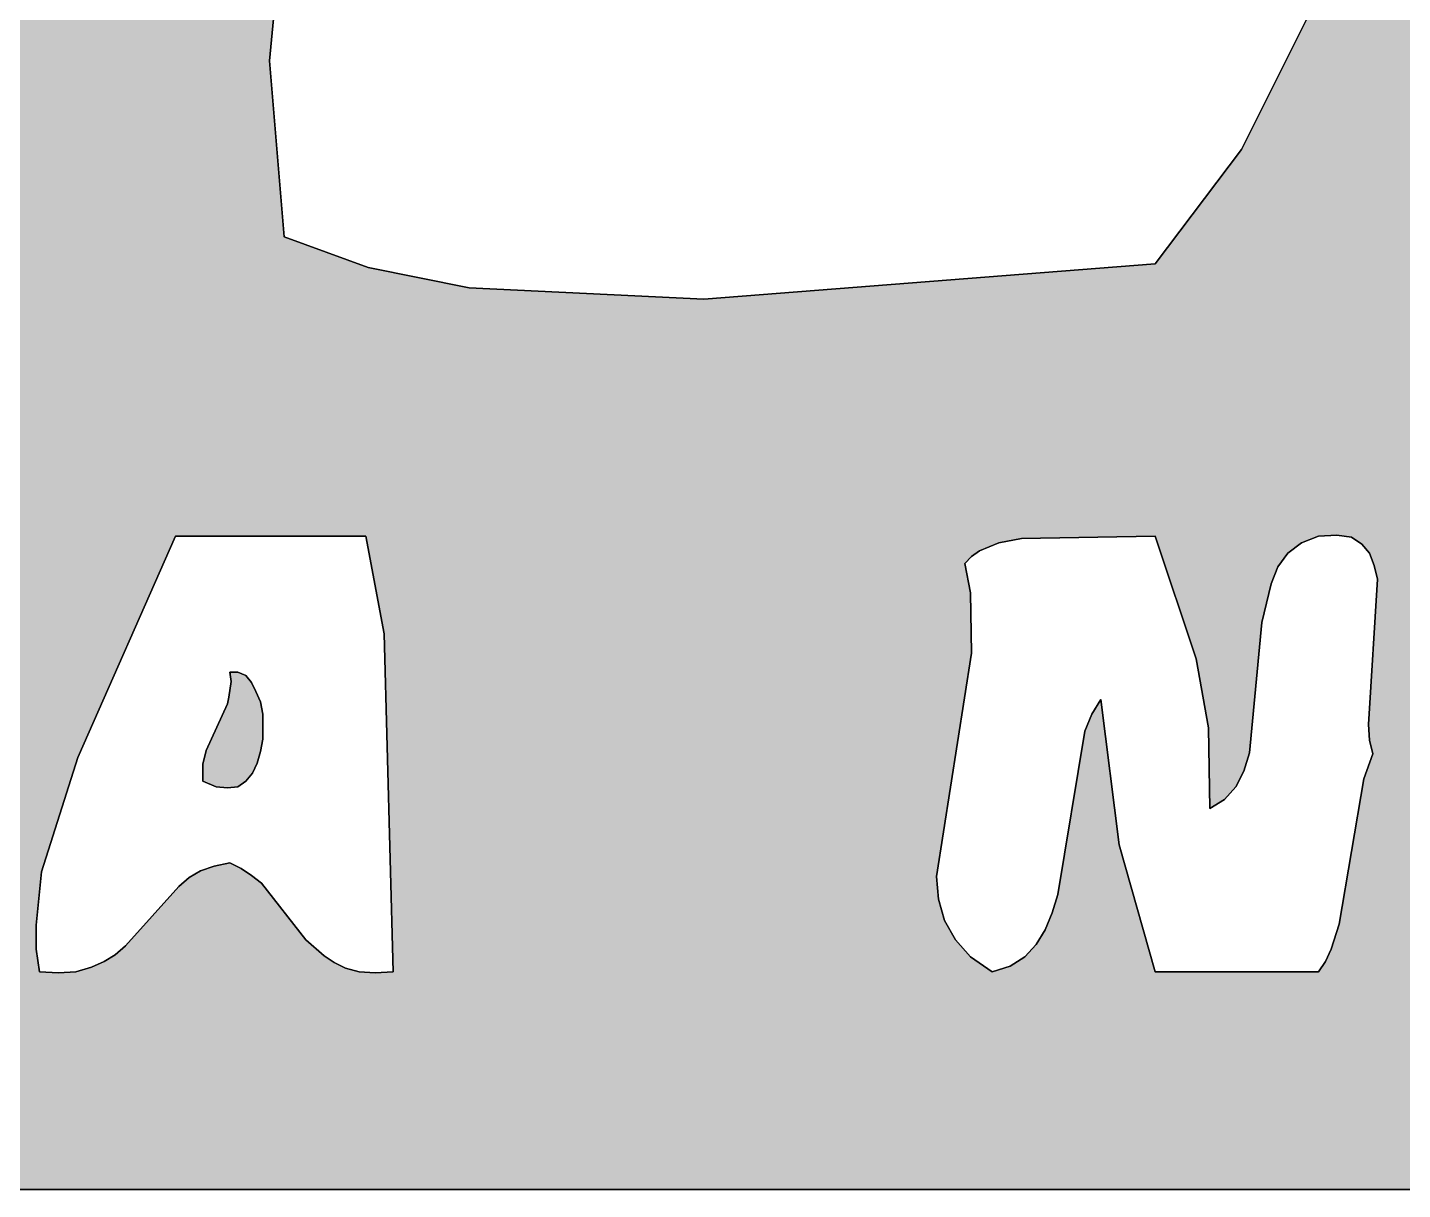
# Model space of a CAD drawing. Extents: x 15.2 to 16.8, y 8.5 to 9.48.
# Drawn here: x 15.9697 to 16.1381, y 8.5017 to 8.644 of the extents above; entities that cross this region are included whole.
import ezdxf

# ---------------------------------------------------------------- set-up
doc = ezdxf.new("R2010")
doc.units = 0
doc.layers.add('LAYER_1', color=7, linetype='CONTINUOUS')

# ---------------------------------------------------------------- blocks, each defined once
blk = doc.blocks.new('*U5')
at = {"layer": 'LAYER_1', "color": 2, "extrusion": (0, 0, -1)}
for points in [[(-15.99458, 8.56388), (-15.99445, 8.565), (-15.99458, 8.565)], [(-15.99458, 8.55088), (-15.99458, 8.565), (-15.99542, 8.55097)], [(-15.99542, 8.55097), (-15.99458, 8.565), (-15.99542, 8.565)], [(-15.99542, 8.55097), (-15.99542, 8.565), (-15.99639, 8.55166)], [(-15.99639, 8.55166), (-15.99542, 8.565), (-15.99639, 8.56459)], [(-15.99639, 8.55166), (-15.99639, 8.56459), (-15.99708, 8.55248)], [(-15.99708, 8.55248), (-15.99639, 8.56459), (-15.99708, 8.56375)], [(-15.99708, 8.55248), (-15.99708, 8.56375), (-15.99722, 8.55264)], [(-15.99722, 8.55264), (-15.99708, 8.56375), (-15.99722, 8.56348)], [(-15.99722, 8.55264), (-15.99722, 8.56348), (-15.99764, 8.55358)], [(-15.99764, 8.55358), (-15.99722, 8.56348), (-15.99764, 8.56264)], [(-15.9943, 8.55085), (-15.9943, 8.56194), (-15.99445, 8.55087)], [(-15.99445, 8.55087), (-15.99445, 8.56294), (-15.99458, 8.55088)], [(-15.99764, 8.55358), (-15.99764, 8.56264), (-15.99778, 8.55389)], [(-15.99778, 8.55389), (-15.99764, 8.56264), (-15.99778, 8.56233)], [(-15.99778, 8.55389), (-15.99778, 8.56233), (-15.9982, 8.55528)], [(-15.9982, 8.55528), (-15.99778, 8.56233), (-15.9982, 8.56139)], [(-15.99417, 8.55084), (-15.99417, 8.56112), (-15.9943, 8.55085)], [(-15.9982, 8.55528), (-15.9982, 8.56139), (-15.99847, 8.5568)], [(-15.99847, 8.5568), (-15.9982, 8.56139), (-15.99847, 8.55986)]]:
    blk.add_solid(points, dxfattribs=at)
at = {"layer": 'LAYER_1', "color": 2}
for points in [[(15.99458, 8.55088), (15.99445, 8.56294), (15.99458, 8.56388)], [(15.9943, 8.55085), (15.99417, 8.56112), (15.9943, 8.56194)], [(15.99445, 8.55087), (15.9943, 8.56194), (15.99445, 8.56294)], [(15.99417, 8.55084), (15.99278, 8.55811), (15.99417, 8.56112)], [(15.99278, 8.55097), (15.99153, 8.55542), (15.99278, 8.55811)], [(15.99278, 8.55097), (15.99278, 8.55811), (15.99417, 8.55084)], [(15.99153, 8.55149), (15.99111, 8.55375), (15.99153, 8.55542)], [(15.99153, 8.55149), (15.99153, 8.55542), (15.99278, 8.55097)], [(15.99111, 8.55166), (15.99111, 8.55375), (15.99153, 8.55149)]]:
    blk.add_solid(points, dxfattribs=at)
blk = doc.blocks.new('*U9')
at = {"layer": 'LAYER_1', "color": 2}
for points in [[(15.99931, 8.58167), (15.99833, 8.7505), (15.99931, 8.75379)], [(15.99833, 8.58167), (15.99708, 8.7463), (15.99833, 8.7505)], [(15.99708, 8.58167), (15.99584, 8.7421), (15.99708, 8.7463)], [(15.99584, 8.58167), (15.99556, 8.74117), (15.99584, 8.7421)], [(15.99556, 8.58167), (15.99445, 8.73743), (15.99556, 8.74117)], [(15.99445, 8.58167), (15.99389, 8.73556), (15.99445, 8.73743)], [(15.99389, 8.58167), (15.9925, 8.73253), (15.99389, 8.73556)], [(15.99209, 8.58167), (15.99181, 8.73103), (15.99209, 8.73163)], [(15.9925, 8.58167), (15.99209, 8.73163), (15.9925, 8.73253)], [(15.99181, 8.58167), (15.99083, 8.7289), (15.99181, 8.73103)], [(15.99083, 8.58167), (15.99028, 8.72769), (15.99083, 8.7289)], [(15.99028, 8.58167), (15.98945, 8.72589), (15.99028, 8.72769)], [(15.98945, 8.58167), (15.98819, 8.72316), (15.98945, 8.72589)], [(15.98819, 8.58167), (15.98778, 8.72226), (15.98819, 8.72316)], [(15.98778, 8.58167), (15.98652, 8.71954), (15.98778, 8.72226)], [(15.98652, 8.57882), (15.98583, 8.71803), (15.98652, 8.71954)], [(15.98583, 8.57725), (15.98444, 8.71501), (15.98583, 8.71803)], [(15.98444, 8.5741), (15.98167, 8.71361), (15.98444, 8.71501)], [(15.98153, 8.56749), (15.98041, 8.71298), (15.98153, 8.71354)], [(15.98167, 8.56781), (15.98153, 8.71354), (15.98167, 8.71361)], [(15.9775, 8.55836), (15.97583, 8.71128), (15.9775, 8.71176)], [(15.97861, 8.56088), (15.9775, 8.71176), (15.97861, 8.71208)], [(15.97903, 8.56183), (15.97861, 8.71208), (15.97903, 8.71229)], [(15.98041, 8.56497), (15.97903, 8.71229), (15.98041, 8.71298)], [(15.9707, 8.50167), (15.96861, 8.70979), (15.9707, 8.71002)], [(15.97111, 8.53793), (15.9707, 8.71002), (15.97111, 8.71006)], [(15.97139, 8.54055), (15.97111, 8.71006), (15.97139, 8.71009)], [(15.97181, 8.54188), (15.97139, 8.71009), (15.97181, 8.71014)], [(15.97209, 8.54276), (15.97181, 8.71014), (15.97209, 8.71022)], [(15.97236, 8.54362), (15.97209, 8.71022), (15.97236, 8.71029)], [(15.97278, 8.54494), (15.97236, 8.71029), (15.97278, 8.71041)], [(15.97319, 8.54625), (15.97278, 8.71041), (15.97319, 8.71053)], [(15.97333, 8.5467), (15.97319, 8.71053), (15.97333, 8.71057)], [(15.97347, 8.54713), (15.97333, 8.71057), (15.97347, 8.71061)], [(15.97556, 8.55372), (15.97347, 8.71061), (15.97556, 8.71121)], [(15.97583, 8.55458), (15.97556, 8.71121), (15.97583, 8.71128)], [(16.14111, 8.50167), (16.135, 8.67261), (16.14111, 8.70098)], [(16.135, 8.57639), (16.13459, 8.67072), (16.135, 8.67261)], [(16.13444, 8.57847), (16.13403, 8.66814), (16.13444, 8.67003)], [(16.13459, 8.57806), (16.13444, 8.67003), (16.13459, 8.67072)], [(16.13444, 8.57847), (16.13444, 8.67003), (16.13459, 8.57806)], [(16.13459, 8.57806), (16.13459, 8.67072), (16.135, 8.57639)], [(16.13403, 8.57959), (16.13388, 8.66745), (16.13403, 8.66814)], [(16.13403, 8.57959), (16.13403, 8.66814), (16.13444, 8.57847)], [(16.13388, 8.57976), (16.13333, 8.66487), (16.13388, 8.66745)], [(16.13388, 8.57976), (16.13388, 8.66745), (16.13403, 8.57959)], [(16.13333, 8.58038), (16.13306, 8.66361), (16.13333, 8.66487)], [(16.13333, 8.58038), (16.13333, 8.66487), (16.13388, 8.57976)], [(16.13306, 8.58069), (16.13181, 8.66013), (16.13306, 8.66361)], [(16.13306, 8.58069), (16.13306, 8.66361), (16.13333, 8.58038)], [(16.13181, 8.58153), (16.13028, 8.65586), (16.13181, 8.66013)], [(16.13181, 8.58153), (16.13181, 8.66013), (16.13306, 8.58069)], [(16.13028, 8.58176), (16.13, 8.6551), (16.13028, 8.65586)], [(16.13028, 8.58176), (16.13028, 8.65586), (16.13181, 8.58153)], [(16.13, 8.5818), (16.1293, 8.65313), (16.13, 8.6551)], [(16.13, 8.5818), (16.13, 8.6551), (16.13028, 8.58176)], [(16.1293, 8.58176), (16.12861, 8.6512), (16.1293, 8.65313)], [(16.12861, 8.58172), (16.12778, 8.64889), (16.12861, 8.6512)], [(16.12778, 8.58167), (16.12653, 8.64541), (16.12778, 8.64889)], [(16.12653, 8.58117), (16.12569, 8.64373), (16.12653, 8.64541)], [(16.12569, 8.58084), (16.12402, 8.6404), (16.12569, 8.64373)], [(16.12402, 8.57959), (16.12278, 8.63791), (16.12402, 8.6404)], [(16.12278, 8.57792), (16.12195, 8.63626), (16.12278, 8.63791)], [(16.12195, 8.57583), (16.12084, 8.63404), (16.12195, 8.63626)], [(16.12084, 8.57111), (16.1193, 8.63098), (16.12084, 8.63404)], [(16.1193, 8.55514), (16.11861, 8.6296), (16.1193, 8.63098)], [(16.11833, 8.55234), (16.11764, 8.62811), (16.11833, 8.62903)], [(16.11861, 8.55291), (16.11833, 8.62903), (16.11861, 8.6296)], [(16.11764, 8.55097), (16.11625, 8.62627), (16.11764, 8.62811)], [(16.11625, 8.54944), (16.11445, 8.62387), (16.11625, 8.62627)], [(16.11445, 8.54834), (16.11431, 8.62369), (16.11445, 8.62387)], [(16.11431, 8.5582), (16.11278, 8.62166), (16.11431, 8.62369)], [(16.11431, 8.5582), (16.11431, 8.62369), (16.11445, 8.54834)], [(16.11278, 8.56666), (16.10777, 8.615), (16.11278, 8.62166)], [(16.11278, 8.56666), (16.11278, 8.62166), (16.11431, 8.5582)], [(16.01111, 8.58167), (16.01111, 8.61469), (16.01139, 8.58013)], [(16.01139, 8.58013), (16.01139, 8.61458), (16.01222, 8.57569)], [(16.01222, 8.57569), (16.01222, 8.61442), (16.01291, 8.57197)], [(16.01291, 8.57197), (16.01291, 8.61428), (16.01333, 8.56972)], [(16.01333, 8.56972), (16.01333, 8.61419), (16.01444, 8.52833)], [(16.09139, 8.58139), (16.09001, 8.61362), (16.09139, 8.61373)], [(16.09181, 8.5814), (16.09139, 8.61373), (16.09181, 8.61376)], [(16.09319, 8.58142), (16.09181, 8.61376), (16.09319, 8.61387)], [(16.09431, 8.58144), (16.09319, 8.61387), (16.09431, 8.61395)], [(16.09513, 8.58146), (16.09431, 8.61395), (16.09513, 8.61402)], [(16.09584, 8.58147), (16.09513, 8.61402), (16.09584, 8.61407)], [(16.09916, 8.58152), (16.09584, 8.61407), (16.09916, 8.61433)], [(16.1, 8.58154), (16.09916, 8.61433), (16.1, 8.6144)], [(16.10111, 8.58155), (16.1, 8.6144), (16.10111, 8.61448)], [(16.10334, 8.58159), (16.10111, 8.61448), (16.10334, 8.61466)], [(16.10777, 8.58167), (16.10334, 8.61466), (16.10777, 8.615)], [(16.10777, 8.58167), (16.10777, 8.615), (16.11278, 8.56666)], [(16.07111, 8.50167), (16.06542, 8.6117), (16.07111, 8.61214)], [(16.08097, 8.50167), (16.07111, 8.61214), (16.08097, 8.61291)], [(16.08124, 8.54172), (16.08097, 8.61291), (16.08124, 8.61293)], [(16.08195, 8.54621), (16.08124, 8.61293), (16.08195, 8.61299)], [(16.08333, 8.55501), (16.08195, 8.61299), (16.08333, 8.6131)], [(16.08445, 8.56209), (16.08333, 8.6131), (16.08445, 8.61318)], [(16.08514, 8.57903), (16.08445, 8.61318), (16.08514, 8.61324)], [(16.08527, 8.57917), (16.08514, 8.61324), (16.08527, 8.61325)], [(16.08598, 8.57967), (16.08527, 8.61325), (16.08598, 8.6133)], [(16.08625, 8.57986), (16.08598, 8.6133), (16.08625, 8.61332)], [(16.08778, 8.5805), (16.08625, 8.61332), (16.08778, 8.61344)], [(16.08861, 8.58084), (16.08778, 8.61344), (16.08861, 8.61351)], [(16.09001, 8.58112), (16.08861, 8.61351), (16.09001, 8.61362)], [(16.05514, 8.50167), (16.0525, 8.61069), (16.05514, 8.6109)], [(16.05667, 8.50167), (16.05514, 8.6109), (16.05667, 8.61102)], [(16.05834, 8.50167), (16.05667, 8.61102), (16.05834, 8.61115)], [(16.06041, 8.50167), (16.05834, 8.61115), (16.06041, 8.61131)], [(16.06223, 8.50167), (16.06041, 8.61131), (16.06223, 8.61145)], [(16.06542, 8.50167), (16.06223, 8.61145), (16.06542, 8.6117)], [(16.135, 8.50167), (16.13459, 8.56988), (16.135, 8.57639)], [(16.13459, 8.50167), (16.13444, 8.5675), (16.13459, 8.56988)], [(16.13444, 8.555), (16.13403, 8.56099), (16.13444, 8.5675)], [(16.10111, 8.50167), (16.1, 8.55986), (16.10111, 8.56167)], [(16.1, 8.50167), (16.09916, 8.55778), (16.1, 8.55986)], [(16.13403, 8.55667), (16.13388, 8.55861), (16.13403, 8.56099)], [(16.13403, 8.55667), (16.13403, 8.56099), (16.13444, 8.555)], [(16.09916, 8.50167), (16.09584, 8.53777), (16.09916, 8.55778)], [(16.13444, 8.50167), (16.13403, 8.55388), (16.13444, 8.555)], [(16.13388, 8.50167), (16.13333, 8.55195), (16.13388, 8.55347)], [(16.13403, 8.50167), (16.13388, 8.55347), (16.13403, 8.55388)], [(16.13333, 8.50167), (16.13306, 8.55037), (16.13333, 8.55195)], [(16.13306, 8.50167), (16.13181, 8.5431), (16.13306, 8.55037)], [(16.13181, 8.50167), (16.13028, 8.53417), (16.13181, 8.5431)], [(15.9925, 8.50167), (15.99209, 8.54111), (15.9925, 8.54125)], [(15.99389, 8.50167), (15.9925, 8.54125), (15.99389, 8.54155)], [(15.99445, 8.50167), (15.99389, 8.54155), (15.99445, 8.54167)], [(15.98945, 8.50167), (15.98819, 8.53875), (15.98945, 8.53986)], [(15.99028, 8.50167), (15.98945, 8.53986), (15.99028, 8.54036)], [(15.99083, 8.50167), (15.99028, 8.54036), (15.99083, 8.54069)], [(15.99181, 8.50167), (15.99083, 8.54069), (15.99181, 8.54102)], [(15.99209, 8.50167), (15.99181, 8.54102), (15.99209, 8.54111)], [(15.98778, 8.50167), (15.98652, 8.5369), (15.98778, 8.53829)], [(15.98819, 8.50167), (15.98778, 8.53829), (15.98819, 8.53875)], [(15.98652, 8.50167), (15.98583, 8.53614), (15.98652, 8.5369)], [(16.09584, 8.50167), (16.09513, 8.53555), (16.09584, 8.53777)], [(15.98444, 8.50167), (15.98167, 8.53152), (15.98444, 8.53459)], [(15.98583, 8.50167), (15.98444, 8.53459), (15.98583, 8.53614)], [(16.09513, 8.50167), (16.09431, 8.53347), (16.09513, 8.53555)], [(16.09431, 8.50167), (16.09319, 8.53167), (16.09431, 8.53347)], [(16.13, 8.50167), (16.1293, 8.53111), (16.13, 8.53332)], [(16.13028, 8.50167), (16.13, 8.53332), (16.13028, 8.53417)], [(15.98153, 8.50167), (15.98041, 8.53042), (15.98153, 8.5314)], [(15.98167, 8.50167), (15.98153, 8.5314), (15.98167, 8.53152)], [(16.09319, 8.50167), (16.09181, 8.53014), (16.09319, 8.53167)], [(16.1293, 8.50167), (16.12861, 8.52958), (16.1293, 8.53111)], [(15.97903, 8.50167), (15.97861, 8.52939), (15.97903, 8.52958)], [(15.98041, 8.50167), (15.97903, 8.52958), (15.98041, 8.53042)], [(16.09139, 8.50167), (16.09001, 8.52903), (16.09139, 8.52988)], [(16.09181, 8.50167), (16.09139, 8.52988), (16.09181, 8.53014)], [(16.12861, 8.50167), (16.12778, 8.52833), (16.12861, 8.52958)], [(15.97556, 8.50167), (15.97347, 8.5282), (15.97556, 8.52833)], [(15.97583, 8.50167), (15.97556, 8.52833), (15.97583, 8.52841)], [(15.9775, 8.50167), (15.97583, 8.52841), (15.9775, 8.52889)], [(15.97861, 8.50167), (15.9775, 8.52889), (15.97861, 8.52939)], [(16.01291, 8.50167), (16.01222, 8.5282), (16.01291, 8.52824)], [(16.01333, 8.50167), (16.01291, 8.52824), (16.01333, 8.52827)], [(16.01444, 8.50167), (16.01333, 8.52827), (16.01444, 8.52833)], [(16.08861, 8.50167), (16.08778, 8.52833), (16.08861, 8.52859)], [(16.09001, 8.50167), (16.08861, 8.52859), (16.09001, 8.52903)]]:
    blk.add_solid(points, dxfattribs=at)
at = {"layer": 'LAYER_1', "color": 2, "extrusion": (0, 0, -1)}
for points in [[(-15.99931, 8.63987), (-15.99931, 8.75379), (-16.00111, 8.65898)], [(-15.99833, 8.58167), (-15.99833, 8.7505), (-15.99931, 8.58167)], [(-15.99708, 8.58167), (-15.99708, 8.7463), (-15.99833, 8.58167)], [(-15.99584, 8.58167), (-15.99584, 8.7421), (-15.99708, 8.58167)], [(-15.99556, 8.58167), (-15.99556, 8.74117), (-15.99584, 8.58167)], [(-15.99445, 8.58167), (-15.99445, 8.73743), (-15.99556, 8.58167)], [(-15.99389, 8.58167), (-15.99389, 8.73556), (-15.99445, 8.58167)], [(-15.99209, 8.58167), (-15.99209, 8.73163), (-15.9925, 8.58167)], [(-15.9925, 8.58167), (-15.9925, 8.73253), (-15.99389, 8.58167)], [(-15.99181, 8.58167), (-15.99181, 8.73103), (-15.99209, 8.58167)], [(-15.99083, 8.58167), (-15.99083, 8.7289), (-15.99181, 8.58167)], [(-15.99028, 8.58167), (-15.99028, 8.72769), (-15.99083, 8.58167)], [(-15.98945, 8.58167), (-15.98945, 8.72589), (-15.99028, 8.58167)], [(-15.98819, 8.58167), (-15.98819, 8.72316), (-15.98945, 8.58167)], [(-15.98778, 8.58167), (-15.98778, 8.72226), (-15.98819, 8.58167)], [(-15.98652, 8.57882), (-15.98652, 8.71954), (-15.98778, 8.58167)], [(-15.98583, 8.57725), (-15.98583, 8.71803), (-15.98652, 8.57882)], [(-15.98444, 8.5741), (-15.98444, 8.71501), (-15.98583, 8.57725)], [(-15.98153, 8.56749), (-15.98153, 8.71354), (-15.98167, 8.56781)], [(-15.98167, 8.56781), (-15.98167, 8.71361), (-15.98444, 8.5741)], [(-15.9775, 8.55836), (-15.9775, 8.71176), (-15.97861, 8.56088)], [(-15.97861, 8.56088), (-15.97861, 8.71208), (-15.97903, 8.56183)], [(-15.97903, 8.56183), (-15.97903, 8.71229), (-15.98041, 8.56497)], [(-15.98041, 8.56497), (-15.98041, 8.71298), (-15.98153, 8.56749)], [(-15.96861, 8.50167), (-15.96861, 8.70979), (-15.9707, 8.50167)], [(-15.9707, 8.53403), (-15.9707, 8.71002), (-15.97111, 8.53793)], [(-15.97111, 8.53793), (-15.97111, 8.71006), (-15.97139, 8.54055)], [(-15.97139, 8.54055), (-15.97139, 8.71009), (-15.97181, 8.54188)], [(-15.97181, 8.54188), (-15.97181, 8.71014), (-15.97209, 8.54276)], [(-15.97209, 8.54276), (-15.97209, 8.71022), (-15.97236, 8.54362)], [(-15.97236, 8.54362), (-15.97236, 8.71029), (-15.97278, 8.54494)], [(-15.97278, 8.54494), (-15.97278, 8.71041), (-15.97319, 8.54625)], [(-15.97319, 8.54625), (-15.97319, 8.71053), (-15.97333, 8.5467)], [(-15.97333, 8.5467), (-15.97333, 8.71057), (-15.97347, 8.54713)], [(-15.97347, 8.54713), (-15.97347, 8.71061), (-15.97556, 8.55372)], [(-15.97556, 8.55372), (-15.97556, 8.71121), (-15.97583, 8.55458)], [(-15.97583, 8.55458), (-15.97583, 8.71128), (-15.9775, 8.55836)], [(-16.135, 8.50167), (-16.135, 8.67261), (-16.14111, 8.50167)], [(-16.1293, 8.58176), (-16.1293, 8.65313), (-16.13, 8.5818)], [(-16.12861, 8.58172), (-16.12861, 8.6512), (-16.1293, 8.58176)], [(-16.12778, 8.58167), (-16.12778, 8.64889), (-16.12861, 8.58172)], [(-16.12653, 8.58117), (-16.12653, 8.64541), (-16.12778, 8.58167)], [(-16.12569, 8.58084), (-16.12569, 8.64373), (-16.12653, 8.58117)], [(-15.99931, 8.58167), (-15.99931, 8.63987), (-16.00111, 8.58167)], [(-16.00111, 8.58167), (-15.99931, 8.63987), (-16.00111, 8.61833)], [(-16.12402, 8.57959), (-16.12402, 8.6404), (-16.12569, 8.58084)], [(-16.12278, 8.57792), (-16.12278, 8.63791), (-16.12402, 8.57959)], [(-16.12195, 8.57583), (-16.12195, 8.63626), (-16.12278, 8.57792)], [(-16.12084, 8.57111), (-16.12084, 8.63404), (-16.12195, 8.57583)], [(-16.1193, 8.55514), (-16.1193, 8.63098), (-16.12084, 8.57111)], [(-16.11833, 8.55234), (-16.11833, 8.62903), (-16.11861, 8.55291)], [(-16.11861, 8.55291), (-16.11861, 8.6296), (-16.1193, 8.55514)], [(-16.11764, 8.55097), (-16.11764, 8.62811), (-16.11833, 8.55234)], [(-16.11625, 8.54944), (-16.11625, 8.62627), (-16.11764, 8.55097)], [(-16.11445, 8.54834), (-16.11445, 8.62387), (-16.11625, 8.54944)], [(-16.00111, 8.58167), (-16.00111, 8.61833), (-16.00222, 8.58167)], [(-16.00222, 8.58167), (-16.00111, 8.61833), (-16.00222, 8.61792)], [(-16.00222, 8.58167), (-16.00222, 8.61792), (-16.00236, 8.58167)], [(-16.00236, 8.58167), (-16.00222, 8.61792), (-16.00236, 8.61787)], [(-16.00236, 8.58167), (-16.00236, 8.61787), (-16.0032, 8.58167)], [(-16.0032, 8.58167), (-16.00236, 8.61787), (-16.0032, 8.61757)], [(-16.0032, 8.58167), (-16.0032, 8.61757), (-16.00374, 8.58167)], [(-16.00374, 8.58167), (-16.0032, 8.61757), (-16.00374, 8.61737)], [(-16.00374, 8.58167), (-16.00374, 8.61737), (-16.00528, 8.58167)], [(-16.00528, 8.58167), (-16.00374, 8.61737), (-16.00528, 8.61681)], [(-16.00528, 8.58167), (-16.00528, 8.61681), (-16.00541, 8.58167)], [(-16.00541, 8.58167), (-16.00528, 8.61681), (-16.00541, 8.61676)], [(-16.00541, 8.58167), (-16.00541, 8.61676), (-16.00597, 8.58167)], [(-16.00597, 8.58167), (-16.00541, 8.61676), (-16.00597, 8.61656)], [(-16.00597, 8.58167), (-16.00597, 8.61656), (-16.00708, 8.58167)], [(-16.00708, 8.58167), (-16.00597, 8.61656), (-16.00708, 8.61615)], [(-16.00708, 8.58167), (-16.00708, 8.61615), (-16.00722, 8.58167)], [(-16.00722, 8.58167), (-16.00708, 8.61615), (-16.00722, 8.6161)], [(-16.00722, 8.58167), (-16.00722, 8.6161), (-16.00764, 8.58167)], [(-16.00764, 8.58167), (-16.00722, 8.6161), (-16.00764, 8.61595)], [(-16.00764, 8.58167), (-16.00764, 8.61595), (-16.00777, 8.58167)], [(-16.00777, 8.58167), (-16.00764, 8.61595), (-16.00777, 8.6159)], [(-16.00777, 8.58167), (-16.00777, 8.6159), (-16.00792, 8.58167)], [(-16.00792, 8.58167), (-16.00777, 8.6159), (-16.00792, 8.61585)], [(-16.00792, 8.58167), (-16.00792, 8.61585), (-16.00848, 8.58167)], [(-16.00848, 8.58167), (-16.00792, 8.61585), (-16.00848, 8.61565)], [(-16.00848, 8.58167), (-16.00848, 8.61565), (-16.00861, 8.58167)], [(-16.00861, 8.58167), (-16.00848, 8.61565), (-16.00861, 8.6156)], [(-16.00861, 8.58167), (-16.00861, 8.6156), (-16.00875, 8.58167)], [(-16.00875, 8.58167), (-16.00861, 8.6156), (-16.00875, 8.61555)], [(-16.00875, 8.58167), (-16.00875, 8.61555), (-16.00917, 8.58167)], [(-16.00917, 8.58167), (-16.00875, 8.61555), (-16.00917, 8.61539)], [(-16.00917, 8.58167), (-16.00917, 8.61539), (-16.00944, 8.58167)], [(-16.00944, 8.58167), (-16.00917, 8.61539), (-16.00944, 8.61529)], [(-16.00944, 8.58167), (-16.00944, 8.61529), (-16.01028, 8.58167)], [(-16.01028, 8.58167), (-16.00944, 8.61529), (-16.01028, 8.61499)], [(-16.01028, 8.58167), (-16.01028, 8.61499), (-16.01111, 8.58167)], [(-16.01111, 8.58167), (-16.01028, 8.61499), (-16.01111, 8.61469)], [(-16.01139, 8.58013), (-16.01111, 8.61469), (-16.01139, 8.61458)], [(-16.01222, 8.57569), (-16.01139, 8.61458), (-16.01222, 8.61442)], [(-16.01291, 8.57197), (-16.01222, 8.61442), (-16.01291, 8.61428)], [(-16.01333, 8.56972), (-16.01291, 8.61428), (-16.01333, 8.61419)], [(-16.01444, 8.52833), (-16.01333, 8.61419), (-16.01444, 8.61397)], [(-16.01444, 8.50167), (-16.01444, 8.61397), (-16.0175, 8.50167)], [(-16.0175, 8.50167), (-16.01444, 8.61397), (-16.0175, 8.61335)], [(-16.09139, 8.58139), (-16.09139, 8.61373), (-16.09181, 8.5814)], [(-16.09181, 8.5814), (-16.09181, 8.61376), (-16.09319, 8.58142)], [(-16.09319, 8.58142), (-16.09319, 8.61387), (-16.09431, 8.58144)], [(-16.09431, 8.58144), (-16.09431, 8.61395), (-16.09513, 8.58146)], [(-16.09513, 8.58146), (-16.09513, 8.61402), (-16.09584, 8.58147)], [(-16.09584, 8.58147), (-16.09584, 8.61407), (-16.09916, 8.58152)], [(-16.09916, 8.58152), (-16.09916, 8.61433), (-16.1, 8.58154)], [(-16.1, 8.58154), (-16.1, 8.6144), (-16.10111, 8.58155)], [(-16.10111, 8.58155), (-16.10111, 8.61448), (-16.10334, 8.58159)], [(-16.10334, 8.58159), (-16.10334, 8.61466), (-16.10777, 8.58167)], [(-16.0175, 8.50167), (-16.0175, 8.61335), (-16.01763, 8.50167)], [(-16.01763, 8.50167), (-16.0175, 8.61335), (-16.01763, 8.61332)], [(-16.01763, 8.50167), (-16.01763, 8.61332), (-16.01778, 8.50167)], [(-16.01778, 8.50167), (-16.01763, 8.61332), (-16.01778, 8.61329)], [(-16.01778, 8.50167), (-16.01778, 8.61329), (-16.01819, 8.50167)], [(-16.01819, 8.50167), (-16.01778, 8.61329), (-16.01819, 8.61321)], [(-16.01819, 8.50167), (-16.01819, 8.61321), (-16.01903, 8.50167)], [(-16.01903, 8.50167), (-16.01819, 8.61321), (-16.01903, 8.61304)], [(-16.01903, 8.50167), (-16.01903, 8.61304), (-16.01972, 8.50167)], [(-16.01972, 8.50167), (-16.01903, 8.61304), (-16.01972, 8.6129)], [(-16.01972, 8.50167), (-16.01972, 8.6129), (-16.01986, 8.50167)], [(-16.01986, 8.50167), (-16.01972, 8.6129), (-16.01986, 8.61287)], [(-16.01986, 8.50167), (-16.01986, 8.61287), (-16.02056, 8.50167)], [(-16.02056, 8.50167), (-16.01986, 8.61287), (-16.02056, 8.61273)], [(-16.02056, 8.50167), (-16.02056, 8.61273), (-16.02097, 8.50167)], [(-16.02097, 8.50167), (-16.02056, 8.61273), (-16.02097, 8.61265)], [(-16.02097, 8.50167), (-16.02097, 8.61265), (-16.02153, 8.50167)], [(-16.02153, 8.50167), (-16.02097, 8.61265), (-16.02153, 8.61254)], [(-16.02153, 8.50167), (-16.02153, 8.61254), (-16.02222, 8.50167)], [(-16.02222, 8.50167), (-16.02153, 8.61254), (-16.02222, 8.6124)], [(-16.02222, 8.50167), (-16.02222, 8.6124), (-16.02319, 8.50167)], [(-16.02319, 8.50167), (-16.02222, 8.6124), (-16.02319, 8.6122)], [(-16.02319, 8.50167), (-16.02319, 8.6122), (-16.02375, 8.50167)], [(-16.02375, 8.50167), (-16.02319, 8.6122), (-16.02375, 8.61209)], [(-16.02375, 8.50167), (-16.02375, 8.61209), (-16.02403, 8.50167)], [(-16.02403, 8.50167), (-16.02375, 8.61209), (-16.02403, 8.61207)], [(-16.02403, 8.50167), (-16.02403, 8.61207), (-16.02444, 8.50167)], [(-16.02444, 8.50167), (-16.02403, 8.61207), (-16.02444, 8.61205)], [(-16.02444, 8.50167), (-16.02444, 8.61205), (-16.02695, 8.50167)], [(-16.02695, 8.50167), (-16.02444, 8.61205), (-16.02695, 8.61193)], [(-16.07111, 8.50167), (-16.07111, 8.61214), (-16.08097, 8.50167)], [(-16.08097, 8.54), (-16.08097, 8.61291), (-16.08124, 8.54172)], [(-16.08124, 8.54172), (-16.08124, 8.61293), (-16.08195, 8.54621)], [(-16.08195, 8.54621), (-16.08195, 8.61299), (-16.08333, 8.55501)], [(-16.08333, 8.55501), (-16.08333, 8.6131), (-16.08445, 8.56209)], [(-16.08445, 8.57833), (-16.08445, 8.61318), (-16.08514, 8.57903)], [(-16.08514, 8.57903), (-16.08514, 8.61324), (-16.08527, 8.57917)], [(-16.08527, 8.57917), (-16.08527, 8.61325), (-16.08598, 8.57967)], [(-16.08598, 8.57967), (-16.08598, 8.6133), (-16.08625, 8.57986)], [(-16.08625, 8.57986), (-16.08625, 8.61332), (-16.08778, 8.5805)], [(-16.08778, 8.5805), (-16.08778, 8.61344), (-16.08861, 8.58084)], [(-16.08861, 8.58084), (-16.08861, 8.61351), (-16.09001, 8.58112)], [(-16.09001, 8.58112), (-16.09001, 8.61362), (-16.09139, 8.58139)], [(-16.02695, 8.50167), (-16.02695, 8.61193), (-16.02736, 8.50167)], [(-16.02736, 8.50167), (-16.02695, 8.61193), (-16.02736, 8.61191)], [(-16.02736, 8.50167), (-16.02736, 8.61191), (-16.03056, 8.50167)], [(-16.03056, 8.50167), (-16.02736, 8.61191), (-16.03056, 8.61176)], [(-16.03056, 8.50167), (-16.03056, 8.61176), (-16.03167, 8.50167)], [(-16.03167, 8.50167), (-16.03056, 8.61176), (-16.03167, 8.6117)], [(-16.03167, 8.50167), (-16.03167, 8.6117), (-16.03263, 8.50167)], [(-16.03263, 8.50167), (-16.03167, 8.6117), (-16.03263, 8.61166)], [(-16.03263, 8.50167), (-16.03263, 8.61166), (-16.03347, 8.50167)], [(-16.03347, 8.50167), (-16.03263, 8.61166), (-16.03347, 8.61162)], [(-16.03347, 8.50167), (-16.03347, 8.61162), (-16.03417, 8.50167)], [(-16.03417, 8.50167), (-16.03347, 8.61162), (-16.03417, 8.61158)], [(-16.03417, 8.50167), (-16.03417, 8.61158), (-16.03445, 8.50167)], [(-16.03445, 8.50167), (-16.03417, 8.61158), (-16.03445, 8.61157)], [(-16.03445, 8.50167), (-16.03445, 8.61157), (-16.04514, 8.50167)], [(-16.04514, 8.50167), (-16.03445, 8.61157), (-16.04514, 8.61105)], [(-16.04514, 8.50167), (-16.04514, 8.61105), (-16.04792, 8.50167)], [(-16.04792, 8.50167), (-16.04514, 8.61105), (-16.04792, 8.61091)], [(-16.04792, 8.50167), (-16.04792, 8.61091), (-16.05042, 8.50167)], [(-16.05042, 8.50167), (-16.04792, 8.61091), (-16.05042, 8.61079)], [(-16.05042, 8.50167), (-16.05042, 8.61079), (-16.05222, 8.50167)], [(-16.05222, 8.50167), (-16.05042, 8.61079), (-16.05222, 8.6107)], [(-16.05222, 8.50167), (-16.05222, 8.6107), (-16.0525, 8.50167)], [(-16.0525, 8.50167), (-16.05222, 8.6107), (-16.0525, 8.61069)], [(-16.0525, 8.50167), (-16.0525, 8.61069), (-16.05514, 8.50167)], [(-16.05514, 8.50167), (-16.05514, 8.6109), (-16.05667, 8.50167)], [(-16.05667, 8.50167), (-16.05667, 8.61102), (-16.05834, 8.50167)], [(-16.05834, 8.50167), (-16.05834, 8.61115), (-16.06041, 8.50167)], [(-16.06041, 8.50167), (-16.06041, 8.61131), (-16.06223, 8.50167)], [(-16.06223, 8.50167), (-16.06223, 8.61145), (-16.06542, 8.50167)], [(-16.06542, 8.50167), (-16.06542, 8.6117), (-16.07111, 8.50167)], [(-16.08445, 8.56209), (-16.08445, 8.57833), (-16.08514, 8.56649)], [(-16.08514, 8.56649), (-16.08445, 8.57833), (-16.08514, 8.57472)], [(-16.08514, 8.56649), (-16.08514, 8.57472), (-16.08527, 8.56736)], [(-16.13459, 8.50167), (-16.13459, 8.56988), (-16.135, 8.50167)], [(-16.13444, 8.50167), (-16.13444, 8.5675), (-16.13459, 8.50167)], [(-16.10111, 8.50167), (-16.10111, 8.56167), (-16.10334, 8.50167)], [(-16.10334, 8.50167), (-16.10111, 8.56167), (-16.10334, 8.54389)], [(-16.1, 8.50167), (-16.1, 8.55986), (-16.10111, 8.50167)], [(-16.09916, 8.50167), (-16.09916, 8.55778), (-16.1, 8.50167)], [(-16.13388, 8.50167), (-16.13388, 8.55347), (-16.13403, 8.50167)], [(-16.13403, 8.50167), (-16.13403, 8.55388), (-16.13444, 8.50167)], [(-16.13333, 8.50167), (-16.13333, 8.55195), (-16.13388, 8.50167)], [(-16.13306, 8.50167), (-16.13306, 8.55037), (-16.13333, 8.50167)], [(-16.10334, 8.50167), (-16.10334, 8.54389), (-16.10777, 8.50167)], [(-16.10777, 8.50167), (-16.10334, 8.54389), (-16.10777, 8.52833)], [(-16.13181, 8.50167), (-16.13181, 8.5431), (-16.13306, 8.50167)], [(-15.9925, 8.50167), (-15.9925, 8.54125), (-15.99389, 8.50167)], [(-15.99389, 8.50167), (-15.99389, 8.54155), (-15.99445, 8.50167)], [(-15.99445, 8.50167), (-15.99445, 8.54167), (-15.99556, 8.50167)], [(-15.99556, 8.50167), (-15.99445, 8.54167), (-15.99556, 8.54111)], [(-15.98945, 8.50167), (-15.98945, 8.53986), (-15.99028, 8.50167)], [(-15.99028, 8.50167), (-15.99028, 8.54036), (-15.99083, 8.50167)], [(-15.99083, 8.50167), (-15.99083, 8.54069), (-15.99181, 8.50167)], [(-15.99181, 8.50167), (-15.99181, 8.54102), (-15.99209, 8.50167)], [(-15.99209, 8.50167), (-15.99209, 8.54111), (-15.9925, 8.50167)], [(-15.99556, 8.50167), (-15.99556, 8.54111), (-15.99584, 8.50167)], [(-15.99584, 8.50167), (-15.99556, 8.54111), (-15.99584, 8.54097)], [(-15.99584, 8.50167), (-15.99584, 8.54097), (-15.99708, 8.50167)], [(-15.99708, 8.50167), (-15.99584, 8.54097), (-15.99708, 8.54013)], [(-15.99708, 8.50167), (-15.99708, 8.54013), (-15.99833, 8.50167)], [(-15.99833, 8.50167), (-15.99708, 8.54013), (-15.99833, 8.53917)], [(-16.08097, 8.50167), (-16.08097, 8.54), (-16.08124, 8.50167)], [(-16.08124, 8.50167), (-16.08097, 8.54), (-16.08124, 8.53722)], [(-15.98778, 8.50167), (-15.98778, 8.53829), (-15.98819, 8.50167)], [(-15.98819, 8.50167), (-15.98819, 8.53875), (-15.98945, 8.50167)], [(-15.99833, 8.50167), (-15.99833, 8.53917), (-15.99931, 8.50167)], [(-15.99931, 8.50167), (-15.99833, 8.53917), (-15.99931, 8.53792)], [(-15.99931, 8.50167), (-15.99931, 8.53792), (-16.00111, 8.50167)], [(-16.00111, 8.50167), (-15.99931, 8.53792), (-16.00111, 8.5356)], [(-15.98652, 8.50167), (-15.98652, 8.5369), (-15.98778, 8.50167)], [(-16.08124, 8.50167), (-16.08124, 8.53722), (-16.08195, 8.50167)], [(-16.08195, 8.50167), (-16.08124, 8.53722), (-16.08195, 8.53459)], [(-16.09584, 8.50167), (-16.09584, 8.53777), (-16.09916, 8.50167)], [(-15.98444, 8.50167), (-15.98444, 8.53459), (-15.98583, 8.50167)], [(-15.98583, 8.50167), (-15.98583, 8.53614), (-15.98652, 8.50167)], [(-16.00111, 8.50167), (-16.00111, 8.5356), (-16.00222, 8.50167)], [(-16.00222, 8.50167), (-16.00111, 8.5356), (-16.00222, 8.53418)], [(-16.08195, 8.50167), (-16.08195, 8.53459), (-16.08333, 8.50167)], [(-16.08333, 8.50167), (-16.08195, 8.53459), (-16.08333, 8.53223)], [(-16.09513, 8.50167), (-16.09513, 8.53555), (-16.09584, 8.50167)], [(-16.00222, 8.50167), (-16.00222, 8.53418), (-16.00236, 8.50167)], [(-16.00236, 8.50167), (-16.00222, 8.53418), (-16.00236, 8.534)], [(-16.00236, 8.50167), (-16.00236, 8.534), (-16.0032, 8.50167)], [(-16.0032, 8.50167), (-16.00236, 8.534), (-16.0032, 8.53292)], [(-16.0032, 8.50167), (-16.0032, 8.53292), (-16.00374, 8.50167)], [(-16.00374, 8.50167), (-16.0032, 8.53292), (-16.00374, 8.53223)], [(-16.09431, 8.50167), (-16.09431, 8.53347), (-16.09513, 8.50167)], [(-16.13, 8.50167), (-16.13, 8.53332), (-16.13028, 8.50167)], [(-16.13028, 8.50167), (-16.13028, 8.53417), (-16.13181, 8.50167)], [(-15.9707, 8.50167), (-15.9707, 8.53111), (-15.97111, 8.50167)], [(-15.97111, 8.50167), (-15.9707, 8.53111), (-15.97111, 8.52833)], [(-15.98153, 8.50167), (-15.98153, 8.5314), (-15.98167, 8.50167)], [(-15.98167, 8.50167), (-15.98167, 8.53152), (-15.98444, 8.50167)], [(-16.00374, 8.50167), (-16.00374, 8.53223), (-16.00528, 8.50167)], [(-16.00528, 8.50167), (-16.00374, 8.53223), (-16.00528, 8.53088)], [(-16.08333, 8.50167), (-16.08333, 8.53223), (-16.08445, 8.50167)], [(-16.08445, 8.50167), (-16.08333, 8.53223), (-16.08445, 8.53094)], [(-16.09319, 8.50167), (-16.09319, 8.53167), (-16.09431, 8.50167)], [(-16.1293, 8.50167), (-16.1293, 8.53111), (-16.13, 8.50167)], [(-15.97903, 8.50167), (-15.97903, 8.52958), (-15.98041, 8.50167)], [(-15.98041, 8.50167), (-15.98041, 8.53042), (-15.98153, 8.50167)], [(-16.00528, 8.50167), (-16.00528, 8.53088), (-16.00541, 8.50167)], [(-16.00541, 8.50167), (-16.00528, 8.53088), (-16.00541, 8.53076)], [(-16.00541, 8.50167), (-16.00541, 8.53076), (-16.00597, 8.50167)], [(-16.00597, 8.50167), (-16.00541, 8.53076), (-16.00597, 8.53027)], [(-16.00597, 8.50167), (-16.00597, 8.53027), (-16.00708, 8.50167)], [(-16.00708, 8.50167), (-16.00597, 8.53027), (-16.00708, 8.52954)], [(-16.00708, 8.50167), (-16.00708, 8.52954), (-16.00722, 8.50167)], [(-16.00722, 8.50167), (-16.00708, 8.52954), (-16.00722, 8.52945)], [(-16.00722, 8.50167), (-16.00722, 8.52945), (-16.00764, 8.50167)], [(-16.00764, 8.50167), (-16.00722, 8.52945), (-16.00764, 8.52924)], [(-16.08445, 8.50167), (-16.08445, 8.53094), (-16.08514, 8.50167)], [(-16.08514, 8.50167), (-16.08445, 8.53094), (-16.08514, 8.53014)], [(-16.08514, 8.50167), (-16.08514, 8.53014), (-16.08527, 8.50167)], [(-16.08527, 8.50167), (-16.08514, 8.53014), (-16.08527, 8.53005)], [(-16.08527, 8.50167), (-16.08527, 8.53005), (-16.08598, 8.50167)], [(-16.08598, 8.50167), (-16.08527, 8.53005), (-16.08598, 8.52956)], [(-16.08598, 8.50167), (-16.08598, 8.52956), (-16.08625, 8.50167)], [(-16.08625, 8.50167), (-16.08598, 8.52956), (-16.08625, 8.52938)], [(-16.09139, 8.50167), (-16.09139, 8.52988), (-16.09181, 8.50167)], [(-16.09181, 8.50167), (-16.09181, 8.53014), (-16.09319, 8.50167)], [(-16.12861, 8.50167), (-16.12861, 8.52958), (-16.1293, 8.50167)], [(-15.97111, 8.50167), (-15.97111, 8.52833), (-15.97139, 8.50167)], [(-15.97139, 8.50167), (-15.97111, 8.52833), (-15.97139, 8.52832)], [(-15.97139, 8.50167), (-15.97139, 8.52832), (-15.97181, 8.50167)], [(-15.97181, 8.50167), (-15.97139, 8.52832), (-15.97181, 8.52829)], [(-15.97181, 8.50167), (-15.97181, 8.52829), (-15.97209, 8.50167)], [(-15.97209, 8.50167), (-15.97181, 8.52829), (-15.97209, 8.52828)], [(-15.97209, 8.50167), (-15.97209, 8.52828), (-15.97236, 8.50167)], [(-15.97236, 8.50167), (-15.97209, 8.52828), (-15.97236, 8.52826)], [(-15.97236, 8.50167), (-15.97236, 8.52826), (-15.97278, 8.50167)], [(-15.97278, 8.50167), (-15.97236, 8.52826), (-15.97278, 8.52824)], [(-15.97278, 8.50167), (-15.97278, 8.52824), (-15.97319, 8.50167)], [(-15.97319, 8.50167), (-15.97278, 8.52824), (-15.97319, 8.52821)], [(-15.97319, 8.50167), (-15.97319, 8.52821), (-15.97333, 8.50167)], [(-15.97333, 8.50167), (-15.97319, 8.52821), (-15.97333, 8.52821)], [(-15.97333, 8.50167), (-15.97333, 8.52821), (-15.97347, 8.50167)], [(-15.97347, 8.50167), (-15.97333, 8.52821), (-15.97347, 8.5282)], [(-15.97347, 8.50167), (-15.97347, 8.5282), (-15.97556, 8.50167)], [(-15.97556, 8.50167), (-15.97556, 8.52833), (-15.97583, 8.50167)], [(-15.97583, 8.50167), (-15.97583, 8.52841), (-15.9775, 8.50167)], [(-15.9775, 8.50167), (-15.9775, 8.52889), (-15.97861, 8.50167)], [(-15.97861, 8.50167), (-15.97861, 8.52939), (-15.97903, 8.50167)], [(-16.00764, 8.50167), (-16.00764, 8.52924), (-16.00777, 8.50167)], [(-16.00777, 8.50167), (-16.00764, 8.52924), (-16.00777, 8.52917)], [(-16.00777, 8.50167), (-16.00777, 8.52917), (-16.00792, 8.50167)], [(-16.00792, 8.50167), (-16.00777, 8.52917), (-16.00792, 8.5291)], [(-16.00792, 8.50167), (-16.00792, 8.5291), (-16.00848, 8.50167)], [(-16.00848, 8.50167), (-16.00792, 8.5291), (-16.00848, 8.52882)], [(-16.00848, 8.50167), (-16.00848, 8.52882), (-16.00861, 8.50167)], [(-16.00861, 8.50167), (-16.00848, 8.52882), (-16.00861, 8.52875)], [(-16.00861, 8.50167), (-16.00861, 8.52875), (-16.00875, 8.50167)], [(-16.00875, 8.50167), (-16.00861, 8.52875), (-16.00875, 8.52872)], [(-16.00875, 8.50167), (-16.00875, 8.52872), (-16.00917, 8.50167)], [(-16.00917, 8.50167), (-16.00875, 8.52872), (-16.00917, 8.52861)], [(-16.00917, 8.50167), (-16.00917, 8.52861), (-16.00944, 8.50167)], [(-16.00944, 8.50167), (-16.00917, 8.52861), (-16.00944, 8.52855)], [(-16.00944, 8.50167), (-16.00944, 8.52855), (-16.01028, 8.50167)], [(-16.01028, 8.50167), (-16.00944, 8.52855), (-16.01028, 8.52833)], [(-16.01028, 8.50167), (-16.01028, 8.52833), (-16.01111, 8.50167)], [(-16.01111, 8.50167), (-16.01028, 8.52833), (-16.01111, 8.52828)], [(-16.01111, 8.50167), (-16.01111, 8.52828), (-16.01139, 8.50167)], [(-16.01139, 8.50167), (-16.01111, 8.52828), (-16.01139, 8.52826)], [(-16.01139, 8.50167), (-16.01139, 8.52826), (-16.01222, 8.50167)], [(-16.01222, 8.50167), (-16.01139, 8.52826), (-16.01222, 8.5282)], [(-16.01222, 8.50167), (-16.01222, 8.5282), (-16.01291, 8.50167)], [(-16.01291, 8.50167), (-16.01291, 8.52824), (-16.01333, 8.50167)], [(-16.01333, 8.50167), (-16.01333, 8.52827), (-16.01444, 8.50167)], [(-16.08625, 8.50167), (-16.08625, 8.52938), (-16.08778, 8.50167)], [(-16.08778, 8.50167), (-16.08625, 8.52938), (-16.08778, 8.52833)], [(-16.08778, 8.50167), (-16.08778, 8.52833), (-16.08861, 8.50167)], [(-16.08861, 8.50167), (-16.08861, 8.52859), (-16.09001, 8.50167)], [(-16.09001, 8.50167), (-16.09001, 8.52903), (-16.09139, 8.50167)], [(-16.10777, 8.50167), (-16.10777, 8.52833), (-16.11278, 8.50167)], [(-16.11278, 8.50167), (-16.10777, 8.52833), (-16.11278, 8.52833)], [(-16.11278, 8.50167), (-16.11278, 8.52833), (-16.11431, 8.50167)], [(-16.11431, 8.50167), (-16.11278, 8.52833), (-16.11431, 8.52833)], [(-16.11431, 8.50167), (-16.11431, 8.52833), (-16.11445, 8.50167)], [(-16.11445, 8.50167), (-16.11431, 8.52833), (-16.11445, 8.52833)], [(-16.11445, 8.50167), (-16.11445, 8.52833), (-16.11625, 8.50167)], [(-16.11625, 8.50167), (-16.11445, 8.52833), (-16.11625, 8.52833)], [(-16.11625, 8.50167), (-16.11625, 8.52833), (-16.11764, 8.50167)], [(-16.11764, 8.50167), (-16.11625, 8.52833), (-16.11764, 8.52833)], [(-16.11764, 8.50167), (-16.11764, 8.52833), (-16.11833, 8.50167)], [(-16.11833, 8.50167), (-16.11764, 8.52833), (-16.11833, 8.52833)], [(-16.11833, 8.50167), (-16.11833, 8.52833), (-16.11861, 8.50167)], [(-16.11861, 8.50167), (-16.11833, 8.52833), (-16.11861, 8.52833)], [(-16.11861, 8.50167), (-16.11861, 8.52833), (-16.1193, 8.50167)], [(-16.1193, 8.50167), (-16.11861, 8.52833), (-16.1193, 8.52833)], [(-16.1193, 8.50167), (-16.1193, 8.52833), (-16.12084, 8.50167)], [(-16.12084, 8.50167), (-16.1193, 8.52833), (-16.12084, 8.52833)], [(-16.12084, 8.50167), (-16.12084, 8.52833), (-16.12195, 8.50167)], [(-16.12195, 8.50167), (-16.12084, 8.52833), (-16.12195, 8.52833)], [(-16.12195, 8.50167), (-16.12195, 8.52833), (-16.12278, 8.50167)], [(-16.12278, 8.50167), (-16.12195, 8.52833), (-16.12278, 8.52833)], [(-16.12278, 8.50167), (-16.12278, 8.52833), (-16.12402, 8.50167)], [(-16.12402, 8.50167), (-16.12278, 8.52833), (-16.12402, 8.52833)], [(-16.12402, 8.50167), (-16.12402, 8.52833), (-16.12569, 8.50167)], [(-16.12569, 8.50167), (-16.12402, 8.52833), (-16.12569, 8.52833)], [(-16.12569, 8.50167), (-16.12569, 8.52833), (-16.12653, 8.50167)], [(-16.12653, 8.50167), (-16.12569, 8.52833), (-16.12653, 8.52833)], [(-16.12653, 8.50167), (-16.12653, 8.52833), (-16.12778, 8.50167)], [(-16.12778, 8.50167), (-16.12653, 8.52833), (-16.12778, 8.52833)], [(-16.12778, 8.50167), (-16.12778, 8.52833), (-16.12861, 8.50167)]]:
    blk.add_solid(points, dxfattribs=at)
blk = doc.blocks.new('BLOCK_3')
at = {"layer": 'LAYER_1'}
for points in [[(16.38515, 8.50167), (15.51847, 8.50167)], [(16.0032, 8.68111), (16.05222, 8.89639), (16.06041, 8.91195), (16.06542, 8.91889), (16.07111, 8.92499), (16.15361, 8.93556), (16.16625, 8.93445), (16.17778, 8.93167), (16.17986, 8.9093), (16.17681, 8.86652), (16.13306, 8.66361), (16.12653, 8.64541), (16.11833, 8.62903), (16.10777, 8.615), (16.0525, 8.61069), (16.02375, 8.61209), (16.01139, 8.61458), (16.00111, 8.61833), (15.99931, 8.63987), (16.0032, 8.68111)], [(16.15361, 8.93556), (16.07111, 8.92499), (16.06542, 8.91889), (16.06041, 8.91195), (16.05222, 8.89639), (16.0032, 8.68111), (15.99931, 8.63987), (16.00111, 8.61833), (16.01139, 8.61458), (16.02375, 8.61209), (16.0525, 8.61069), (16.10777, 8.615), (16.11833, 8.62903), (16.12653, 8.64541), (16.13306, 8.66361), (16.17681, 8.86652), (16.17986, 8.9093), (16.17778, 8.93167), (16.16625, 8.93445), (16.15361, 8.93556)], [(15.97111, 8.52833), (15.9707, 8.53111), (15.9707, 8.53403), (15.97139, 8.54055), (15.97583, 8.55458), (15.98778, 8.58167), (16.01111, 8.58167), (16.01333, 8.56972), (16.01444, 8.52833), (16.01222, 8.5282), (16.01028, 8.52833), (16.00861, 8.52875), (16.00722, 8.52945), (16.00597, 8.53027), (16.00374, 8.53223), (15.99833, 8.53917), (15.99708, 8.54013), (15.99584, 8.54097), (15.99445, 8.54167), (15.9925, 8.54125), (15.99083, 8.54069), (15.98945, 8.53986), (15.98819, 8.53875), (15.98167, 8.53152), (15.98041, 8.53042), (15.97903, 8.52958), (15.9775, 8.52889), (15.97556, 8.52833), (15.97347, 8.5282), (15.97111, 8.52833)], [(15.9707, 8.53403), (15.9707, 8.53111), (15.97111, 8.52833), (15.97347, 8.5282), (15.97556, 8.52833), (15.9775, 8.52889), (15.97903, 8.52958), (15.98041, 8.53042), (15.98167, 8.53152), (15.98819, 8.53875), (15.98945, 8.53986), (15.99083, 8.54069), (15.9925, 8.54125), (15.99445, 8.54167), (15.99584, 8.54097), (15.99708, 8.54013), (15.99833, 8.53917), (16.00374, 8.53223), (16.00597, 8.53027), (16.00722, 8.52945), (16.00861, 8.52875), (16.01028, 8.52833), (16.01222, 8.5282), (16.01444, 8.52833), (16.01333, 8.56972), (16.01111, 8.58167), (15.98778, 8.58167), (15.97583, 8.55458), (15.97139, 8.54055), (15.9707, 8.53403)], [(16.12778, 8.52833), (16.10777, 8.52833), (16.10334, 8.54389), (16.10111, 8.56167), (16.1, 8.55986), (16.09916, 8.55778), (16.09584, 8.53777), (16.09513, 8.53555), (16.09431, 8.53347), (16.09319, 8.53167), (16.09181, 8.53014), (16.09001, 8.52903), (16.08778, 8.52833), (16.08514, 8.53014), (16.08333, 8.53223), (16.08195, 8.53459), (16.08124, 8.53722), (16.08097, 8.54), (16.08527, 8.56736), (16.08514, 8.57472), (16.08445, 8.57833), (16.08527, 8.57917), (16.08625, 8.57986), (16.08861, 8.58084), (16.09139, 8.58139), (16.10777, 8.58167), (16.11278, 8.56666), (16.11431, 8.5582), (16.11445, 8.54834), (16.11625, 8.54944), (16.11764, 8.55097), (16.11861, 8.55291), (16.1193, 8.55514), (16.12084, 8.57111), (16.12195, 8.57583), (16.12278, 8.57792), (16.12402, 8.57959), (16.12569, 8.58084), (16.12778, 8.58167), (16.13, 8.5818), (16.13181, 8.58153), (16.13306, 8.58069), (16.13403, 8.57959), (16.13459, 8.57806), (16.135, 8.57639), (16.13388, 8.55861), (16.13403, 8.55667), (16.13444, 8.555), (16.13333, 8.55195), (16.13028, 8.53417), (16.1293, 8.53111), (16.12861, 8.52958), (16.12778, 8.52833)], [(16.10777, 8.52833), (16.12778, 8.52833), (16.12861, 8.52958), (16.1293, 8.53111), (16.13028, 8.53417), (16.13333, 8.55195), (16.13444, 8.555), (16.13403, 8.55667), (16.13388, 8.55861), (16.135, 8.57639), (16.13459, 8.57806), (16.13403, 8.57959), (16.13306, 8.58069), (16.13181, 8.58153), (16.13, 8.5818), (16.12778, 8.58167), (16.12569, 8.58084), (16.12402, 8.57959), (16.12278, 8.57792), (16.12195, 8.57583), (16.12084, 8.57111), (16.1193, 8.55514), (16.11861, 8.55291), (16.11764, 8.55097), (16.11625, 8.54944), (16.11445, 8.54834), (16.11431, 8.5582), (16.11278, 8.56666), (16.10777, 8.58167), (16.09139, 8.58139), (16.08861, 8.58084), (16.08625, 8.57986), (16.08527, 8.57917), (16.08445, 8.57833), (16.08514, 8.57472), (16.08527, 8.56736), (16.08097, 8.54), (16.08124, 8.53722), (16.08195, 8.53459), (16.08333, 8.53223), (16.08514, 8.53014), (16.08778, 8.52833), (16.09001, 8.52903), (16.09181, 8.53014), (16.09319, 8.53167), (16.09431, 8.53347), (16.09513, 8.53555), (16.09584, 8.53777), (16.09916, 8.55778), (16.1, 8.55986), (16.10111, 8.56167), (16.10334, 8.54389), (16.10777, 8.52833)], [(15.99639, 8.55166), (15.99542, 8.55097), (15.99417, 8.55084), (15.99278, 8.55097), (15.99111, 8.55166), (15.99111, 8.55375), (15.99153, 8.55542), (15.99417, 8.56112), (15.9943, 8.56194), (15.99458, 8.56388), (15.99445, 8.565), (15.99542, 8.565), (15.99639, 8.56459), (15.99708, 8.56375), (15.99764, 8.56264), (15.9982, 8.56139), (15.99847, 8.55986), (15.99847, 8.55834), (15.99847, 8.5568), (15.9982, 8.55528), (15.99778, 8.55389), (15.99722, 8.55264), (15.99639, 8.55166)], [(15.99639, 8.56459), (15.99542, 8.565), (15.99445, 8.565), (15.99458, 8.56388), (15.9943, 8.56194), (15.99417, 8.56112), (15.99153, 8.55542), (15.99111, 8.55375), (15.99111, 8.55166), (15.99278, 8.55097), (15.99417, 8.55084), (15.99542, 8.55097), (15.99639, 8.55166), (15.99722, 8.55264), (15.99778, 8.55389), (15.9982, 8.55528), (15.99847, 8.5568), (15.99847, 8.55834), (15.99847, 8.55986), (15.9982, 8.56139), (15.99764, 8.56264), (15.99708, 8.56375), (15.99639, 8.56459)]]:
    blk.add_lwpolyline(points, dxfattribs=at)
at = {"layer": 'LAYER_1', "color": 2}
for name in ['*U9', '*U5']:
    blk.add_blockref(name, (0, 0), dxfattribs=at)
blk = doc.blocks.new('BLOCK_4')
at = {"layer": 'LAYER_1', "color": 7}
for points in [[(15.51847, 8.50167), (16.38515, 8.50167)], [(16.17778, 8.93167), (16.17986, 8.9093), (16.17681, 8.86652), (16.13306, 8.66361), (16.12653, 8.64541), (16.11833, 8.62903), (16.10777, 8.615), (16.0525, 8.61069), (16.02375, 8.61209), (16.01139, 8.61458), (16.00111, 8.61833), (15.99931, 8.63987), (16.0032, 8.68111), (16.05222, 8.89639), (16.06041, 8.91195), (16.06542, 8.91889), (16.07111, 8.92499), (16.15361, 8.93556), (16.16625, 8.93445), (16.17778, 8.93167)], [(16.01111, 8.58167), (16.01333, 8.56972), (16.01444, 8.52833), (16.01222, 8.5282), (16.01028, 8.52833), (16.00861, 8.52875), (16.00722, 8.52945), (16.00597, 8.53027), (16.00374, 8.53223), (15.99833, 8.53917), (15.99708, 8.54013), (15.99584, 8.54097), (15.99445, 8.54167), (15.9925, 8.54125), (15.99083, 8.54069), (15.98945, 8.53986), (15.98819, 8.53875), (15.98167, 8.53152), (15.98041, 8.53042), (15.97903, 8.52958), (15.9775, 8.52889), (15.97556, 8.52833), (15.97347, 8.5282), (15.97111, 8.52833), (15.9707, 8.53111), (15.9707, 8.53403), (15.97139, 8.54055), (15.97583, 8.55458), (15.98778, 8.58167), (16.01111, 8.58167)], [(16.10777, 8.58167), (16.11278, 8.56666), (16.11431, 8.5582), (16.11445, 8.54834), (16.11625, 8.54944), (16.11764, 8.55097), (16.11861, 8.55291), (16.1193, 8.55514), (16.12084, 8.57111), (16.12195, 8.57583), (16.12278, 8.57792), (16.12402, 8.57959), (16.12569, 8.58084), (16.12778, 8.58167), (16.13, 8.5818), (16.13181, 8.58153), (16.13306, 8.58069), (16.13403, 8.57959), (16.13459, 8.57806), (16.135, 8.57639), (16.13388, 8.55861), (16.13403, 8.55667), (16.13444, 8.555), (16.13333, 8.55195), (16.13028, 8.53417), (16.1293, 8.53111), (16.12861, 8.52958), (16.12778, 8.52833), (16.10777, 8.52833), (16.10334, 8.54389), (16.10111, 8.56167), (16.1, 8.55986), (16.09916, 8.55778), (16.09584, 8.53777), (16.09513, 8.53555), (16.09431, 8.53347), (16.09319, 8.53167), (16.09181, 8.53014), (16.09001, 8.52903), (16.08778, 8.52833), (16.08514, 8.53014), (16.08333, 8.53223), (16.08195, 8.53459), (16.08124, 8.53722), (16.08097, 8.54), (16.08527, 8.56736), (16.08514, 8.57472), (16.08445, 8.57833), (16.08527, 8.57917), (16.08625, 8.57986), (16.08861, 8.58084), (16.09139, 8.58139), (16.10777, 8.58167)], [(15.99445, 8.565), (15.99542, 8.565), (15.99639, 8.56459), (15.99708, 8.56375), (15.99764, 8.56264), (15.9982, 8.56139), (15.99847, 8.55986), (15.99847, 8.55834), (15.99847, 8.5568), (15.9982, 8.55528), (15.99778, 8.55389), (15.99722, 8.55264), (15.99639, 8.55166), (15.99542, 8.55097), (15.99417, 8.55084), (15.99278, 8.55097), (15.99111, 8.55166), (15.99111, 8.55375), (15.99153, 8.55542), (15.99417, 8.56112), (15.9943, 8.56194), (15.99458, 8.56388), (15.99445, 8.565)]]:
    blk.add_lwpolyline(points, dxfattribs=at)
blk = doc.blocks.new('BLOCK_2')
at = {"layer": 'LAYER_1'}
for name in ['BLOCK_3', 'BLOCK_4']:
    blk.add_blockref(name, (0, 0), dxfattribs=at)

msp = doc.modelspace()

# ---------------------------------------------------------------- block references
at = {"layer": 'LAYER_1'}
msp.add_blockref('BLOCK_2', (0, 0), dxfattribs=at)

doc.saveas('drawing.dxf')
